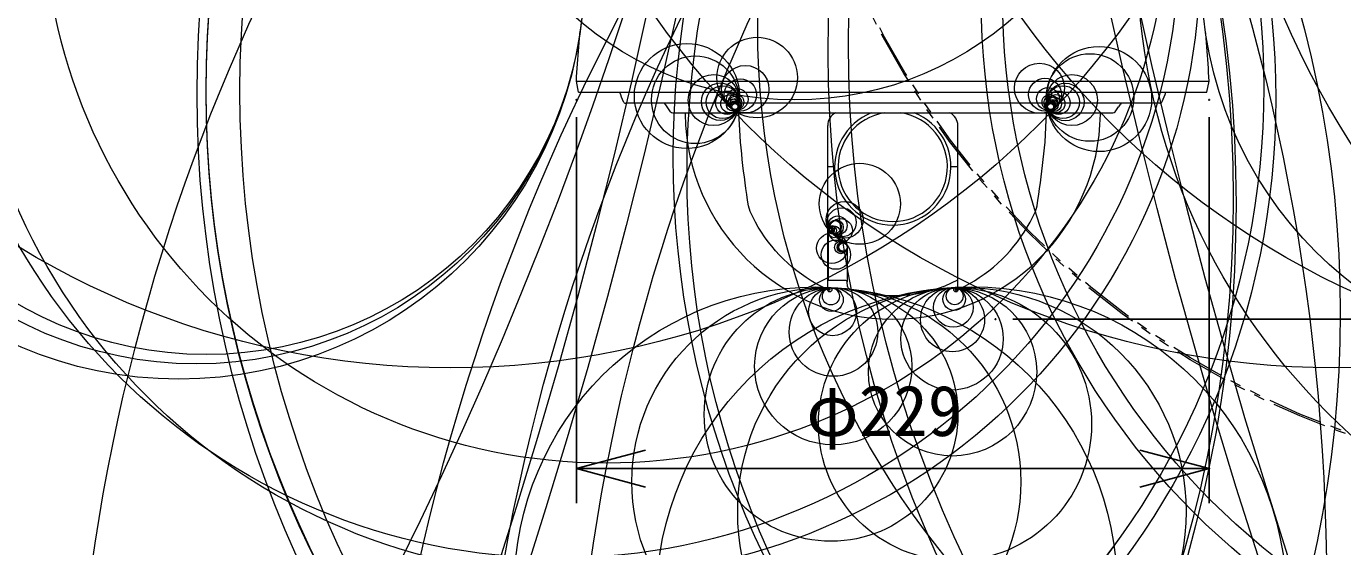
# Model space of a CAD drawing. Units: millimetres, scale not verified. Extents: x -9872 to 10125, y -1333 to 20075.
# Drawn here: x -50.85 to -3.31, y 17.52 to 36.32 of the extents above; entities that cross this region are included whole.
import ezdxf
from ezdxf.enums import TextEntityAlignment as Align

# ---------------------------------------------------------------- set-up
doc = ezdxf.new("R2010")
doc.units = ezdxf.units.MM
doc.header["$LTSCALE"] = 0.125
doc.header["$PDMODE"] = 32
doc.header["$PDSIZE"] = 0.025
doc.linetypes.add('USER1', pattern=[31.75, 15.875, -3.175, 3.175, -3.175, 3.175, -3.175])
for name, color, linetype in [('0-0_0', 7, 'Continuous'), ('0-5_SUNPO', 7, 'Continuous'), ('0-6_Defpoints', 7, 'Continuous')]:
    doc.layers.add(name, color=color, linetype=linetype)
doc.layers.add('0-4_GAIKEI', color=1, linetype='Continuous', lineweight=18)
doc.styles.add('ＭＳ ゴシック', font='')
doc.styles.get('ＭＳ ゴシック').set_extended_font_data('MS Gothic')

# ---------------------------------------------------------------- blocks, each defined once
blk = doc.blocks.new('_Open30')
at = {"layer": '0-0_0'}
blk.add_line((0, 0), (-1, 0), dxfattribs=at)
blk.add_lwpolyline([(-1, 0.26795), (0, 0), (-1, -0.26795)], dxfattribs=at)
blk = doc.blocks.new('D21')
at = {"layer": '0-5_SUNPO'}
for p, q in [((328.5462, -353.9023), (328.5462, -367.8449)), ((351.4022, -353.9023), (351.4022, -367.8449)), ((331.0462, -366.5949), (348.9022, -366.5949))]:
    blk.add_line(p, q, dxfattribs=at)
at = {"layer": '0-6_Defpoints'}
for p in [(328.5462, -353.2773), (351.4022, -353.2773), (351.4022, -366.5949)]:
    blk.add_point(p, dxfattribs=at)
at = {"layer": '0-5_SUNPO', "xscale": 2.5, "yscale": 2.5, "rotation": 180}
blk.add_blockref('_Open30', (328.5462, -366.5949), dxfattribs=at)
at = {"layer": '0-5_SUNPO', "xscale": 2.5, "yscale": 2.5}
blk.add_blockref('_Open30', (351.4022, -366.5949), dxfattribs=at)
at = {"layer": '0-5_SUNPO', "style": 'ＭＳ ゴシック'}
blk.add_text('φ229', height=1.833, dxfattribs=at).set_placement((336.8492, -365.9699), align=Align.BOTTOM_LEFT)
blk = doc.blocks.new('D22')
at = {"layer": '0-5_SUNPO'}
for p, q in [((344.3079, -332.0496), (361.4623, -332.0496)), ((360.2123, -358.6996), (360.2123, -334.5496)), ((344.3079, -361.1996), (361.4623, -361.1996))]:
    blk.add_line(p, q, dxfattribs=at)
at = {"layer": '0-6_Defpoints'}
for p in [(343.6829, -332.0496), (360.2123, -332.0496), (343.6829, -361.1996)]:
    blk.add_point(p, dxfattribs=at)
at = {"layer": '0-5_SUNPO', "xscale": 2.5, "yscale": 2.5}
for p, rotation in [((360.2123, -332.0496), 90), ((360.2123, -361.1996), 270)]:
    blk.add_blockref('_Open30', p, dxfattribs=dict(at, rotation=rotation))
at = {"layer": '0-5_SUNPO', "style": 'ＭＳ ゴシック'}
blk.add_text('291.5', height=1.833, rotation=90, dxfattribs=at).set_placement((359.5873, -349.7496), align=Align.BOTTOM_LEFT)

msp = doc.modelspace()

# ---------------------------------------------------------------- linework, layer by layer
at = {"layer": '0-4_GAIKEI', "color": 7}
for p, q in [((-30.8594, 36.0423), (-30.8507, 36.1397)), ((-8.2625, 36.1397), (-8.263, 36.143)), ((-8.2538, 36.0423), (-8.2625, 36.1397)), ((-30.8985, 35.5783), (-30.8859, 35.733)), ((-30.8859, 35.733), (-30.8728, 35.8876)), ((-30.8728, 35.8876), (-30.8594, 36.0423)), ((-8.2404, 35.8876), (-8.2538, 36.0423)), ((-8.2274, 35.733), (-8.2404, 35.8876)), ((-8.2147, 35.5783), (-8.2274, 35.733)), ((-30.9339, 35.1141), (-30.9225, 35.2689)), ((-30.9225, 35.2689), (-30.9107, 35.4236)), ((-30.9107, 35.4236), (-30.8985, 35.5783)), ((-8.2025, 35.4236), (-8.2147, 35.5783)), ((-8.1907, 35.2689), (-8.2025, 35.4236)), ((-8.1793, 35.1141), (-8.1907, 35.2689)), ((-30.9656, 34.6496), (-30.9554, 34.8044)), ((-30.9554, 34.8044), (-30.9449, 34.9593)), ((-30.9449, 34.9593), (-30.9339, 35.1141)), ((-8.1683, 34.9593), (-8.1793, 35.1141)), ((-8.1578, 34.8044), (-8.1683, 34.9593)), ((-8.1476, 34.6496), (-8.1578, 34.8044)), ((-30.9846, 34.3397), (-30.9753, 34.4947)), ((-30.9066, 33.9397), (-30.9846, 34.3397)), ((-30.9753, 34.4947), (-30.9656, 34.6496)), ((-8.2066, 33.9397), (-8.1286, 34.3397)), ((-8.1379, 34.4947), (-8.1476, 34.6496)), ((-8.1286, 34.3397), (-8.1379, 34.4947)), ((-30.9066, 33.9397), (-8.2066, 33.9397))]:
    msp.add_line(p, q, dxfattribs=at)
at = {"layer": '0-4_GAIKEI'}
for p, q in [((-30.9846, 34.3397), (-8.1286, 34.3397)), ((-9.912, 33.5397), (-29.2011, 33.5397)), ((-27.5901, 33.2346), (-27.7081, 33.4134)), ((-11.5232, 33.2346), (-11.4051, 33.4134)), ((-27.5066, 33.1897), (-11.6066, 33.1897)), ((-27.0645, 33.1897), (-27.0559, 33.1397)), ((-14.0564, 32.1439), (-14.0016, 33.1897)), ((-12.0487, 33.1897), (-12.0573, 33.1397)), ((-21.9066, 26.8113), (-21.9066, 32.7397)), ((-17.2066, 26.8113), (-17.2066, 32.7397)), ((-25.0358, 31.9252), (-25.0562, 32.1356)), ((-25.0142, 31.715), (-25.0358, 31.9252)), ((-14.099, 31.715), (-14.0774, 31.9252)), ((-14.0774, 31.9252), (-14.057, 32.1356)), ((-14.057, 32.1356), (-14.0564, 32.1439)), ((-24.9916, 31.5049), (-25.0142, 31.715)), ((-24.9678, 31.2949), (-24.9916, 31.5049)), ((-14.1454, 31.2949), (-14.1217, 31.5049)), ((-14.1217, 31.5049), (-14.099, 31.715)), ((-24.9429, 31.0851), (-24.9678, 31.2949)), ((-24.9169, 30.8753), (-24.9429, 31.0851)), ((-21.6566, 31.2397), (-21.9066, 31.2397)), ((-21.6415, 31.3797), (-21.6519, 31.3797)), ((-21.6415, 31.0997), (-21.6519, 31.0997)), ((-17.2066, 31.2397), (-17.4566, 31.2397)), ((-14.1963, 30.8753), (-14.1703, 31.0851)), ((-14.1703, 31.0851), (-14.1454, 31.2949)), ((-24.8898, 30.6657), (-24.9169, 30.8753)), ((-24.8616, 30.4563), (-24.8898, 30.6657)), ((-24.8323, 30.247), (-24.8616, 30.4563)), ((-14.2809, 30.247), (-14.2516, 30.4563)), ((-14.2516, 30.4563), (-14.2234, 30.6657)), ((-14.2234, 30.6657), (-14.1963, 30.8753)), ((-24.8019, 30.0379), (-24.8323, 30.247)), ((-24.7695, 29.8291), (-24.8019, 30.0379)), ((-14.3437, 29.8291), (-14.3113, 30.0379)), ((-14.3113, 30.0379), (-14.2809, 30.247)), ((-24.7073, 29.6275), (-24.7695, 29.8291)), ((-24.617, 29.4365), (-24.7073, 29.6275)), ((-14.4962, 29.4365), (-14.406, 29.6275)), ((-14.406, 29.6275), (-14.3437, 29.8291)), ((-24.5195, 29.249), (-24.617, 29.4365)), ((-24.4151, 29.0653), (-24.5195, 29.249)), ((-24.3038, 28.8856), (-24.4151, 29.0653)), ((-14.8094, 28.8856), (-14.6982, 29.0653)), ((-14.6982, 29.0653), (-14.5937, 29.249)), ((-14.5937, 29.249), (-14.4962, 29.4365)), ((-24.1859, 28.7103), (-24.3038, 28.8856)), ((-24.0616, 28.5394), (-24.1859, 28.7103)), ((-23.9309, 28.3733), (-24.0616, 28.5394)), ((-21.8723, 27.1397), (-21.8723, 28.9507)), ((-15.1823, 28.3733), (-15.0517, 28.5394)), ((-15.0517, 28.5394), (-14.9273, 28.7103)), ((-14.9273, 28.7103), (-14.8094, 28.8856)), ((-23.7941, 28.2123), (-23.9309, 28.3733)), ((-23.6514, 28.0564), (-23.7941, 28.2123)), ((-23.503, 27.906), (-23.6514, 28.0564)), ((-21.2888, 28.4899), (-21.2733, 28.4789)), ((-21.2026, 28.3369), (-21.2026, 27.0941)), ((-15.6102, 27.906), (-15.4618, 28.0564)), ((-15.4618, 28.0564), (-15.3191, 28.2123)), ((-15.3191, 28.2123), (-15.1823, 28.3733)), ((-23.349, 27.7613), (-23.503, 27.906)), ((-23.1898, 27.6224), (-23.349, 27.7613)), ((-23.0254, 27.4896), (-23.1898, 27.6224)), ((-16.0878, 27.4896), (-15.9235, 27.6224)), ((-15.9235, 27.6224), (-15.7642, 27.7613)), ((-15.7642, 27.7613), (-15.6102, 27.906)), ((-22.8562, 27.363), (-23.0254, 27.4896)), ((-22.6824, 27.2428), (-22.8562, 27.363)), ((-22.5042, 27.1292), (-22.6824, 27.2428)), ((-22.3219, 27.0223), (-22.5042, 27.1292)), ((-21.2524, 27.1397), (-21.8723, 27.1397)), ((-16.7913, 27.0223), (-16.609, 27.1292)), ((-16.609, 27.1292), (-16.4308, 27.2428)), ((-16.4308, 27.2428), (-16.257, 27.363)), ((-16.257, 27.363), (-16.0878, 27.4896)), ((-22.1357, 26.9224), (-22.3219, 27.0223)), ((-21.9459, 26.8295), (-22.1357, 26.9224)), ((-21.9088, 26.8123), (-21.9459, 26.8295)), ((-21.1873, 26.9187), (-21.2026, 27.0941)), ((-21.1873, 26.9187), (-21.1836, 26.8992)), ((-21.1836, 26.8992), (-21.1756, 26.8798)), ((-21.1756, 26.8798), (-21.1637, 26.8625)), ((-21.1637, 26.8625), (-21.1484, 26.848)), ((-21.1484, 26.848), (-21.1303, 26.837)), ((-21.1303, 26.837), (-21.118, 26.8321)), ((-17.2044, 26.8123), (-17.1673, 26.8295)), ((-17.1673, 26.8295), (-16.9775, 26.9224)), ((-16.9775, 26.9224), (-16.7913, 27.0223))]:
    msp.add_line(p, q, dxfattribs=at)
msp.add_lwpolyline([(-25.0562, 32.1356), (-25.0568, 32.1439), (-25.1116, 33.1897)], dxfattribs=at)
for centre, radius in [((-238.5054, 82.8778), 215.0153), ((-237.4324, 82.859), 215.0153), ((195.6686, 82.8124), 212.3644), ((196.7417, 82.8311), 212.3644), ((-169.9999, 82.604), 147.9619), ((-79.8316, 14.1651), 114.2277), ((-79.2668, 12.1), 114.2494), ((-22.0982, 30.6064), 58.6938), ((-21.4764, 30.7053), 58.0807), ((-35.5218, 54.0597), 30.0769), ((-3.5916, 54.0596), 30.0767), ((9.6149, 54.0597), 30.0769), ((-14.5202, 31.8695), 51.0284), ((23.0518, -57.5568), 136.7235), ((40.0679, -65.6033), 144.7701), ((22.5905, -12.3781), 91.3511), ((23.122, 6.6324), 72.3237), ((40.6243, -0.1742), 79.1472), ((40.7763, 3.6012), 75.5619), ((41.122, 6.6324), 72.3237), ((21.9026, 35.369), 43.7906), ((22.1175, 35.692), 43.2786), ((22.5722, 48.5396), 30.413), ((22.5969, 50.4271), 28.5255), ((30.4275, -627.0742), 705.8096), ((34.2725, -270.6696), 349.3842), ((33.4726, -320.4349), 398.5536), ((34.0974, -287.6832), 365.7985), ((-4.1867, 33.8793), 40.5013), ((-3.4229, 33.9842), 39.7156), ((-6.2969, 33.9993), 38.065), ((-6.2889, 33.9445), 38.0723), ((9.777, 37.2563), 26.1356), ((10.1403, 37.3799), 25.734), ((-25.4961, -83.8956), 144.4049), ((-26.9926, 33.8015), 1.8991), ((-24.4567, 34.4662), 1.454), ((-26.6912, 33.6649), 1.5823), ((-12.4325, 33.7462), 1.5823), ((-12.1064, 33.6909), 1.899), ((-24.8841, 34.0469), 0.8554), ((-14.2601, 34.0808), 0.9013), ((-26.0254, 33.6521), 0.9211), ((-25.7884, 33.5945), 0.6772), ((-25.0617, 33.8396), 0.5824), ((-14.0586, 33.8489), 0.594), ((-13.0878, 33.6521), 0.9211), ((-13.3235, 33.5841), 0.6772), ((-25.7053, 33.5756), 0.5923), ((-25.538, 33.5566), 0.4239), ((-25.4449, 33.5226), 0.3262), ((-25.1706, 33.6801), 0.3892), ((-25.2204, 33.5843), 0.2813), ((-25.2555, 33.5521), 0.2429), ((-13.9536, 33.6976), 0.4098), ((-13.89, 33.5797), 0.2759), ((-13.8578, 33.552), 0.2429), ((-13.4087, 33.5811), 0.5923), ((-13.5753, 33.5568), 0.4239), ((-13.6653, 33.5234), 0.3294), ((-13.7279, 33.5016), 0.2632), ((-25.3446, 33.4843), 0.2189), ((-25.2492, 33.5081), 0.1998), ((-25.2819, 33.4444), 0.1446), ((-25.2609, 33.4706), 0.1614), ((-25.26, 33.4462), 0.137), ((-25.2574, 33.4172), 0.108), ((-13.8593, 33.4887), 0.1799), ((-13.8524, 33.4706), 0.1615), ((-13.7828, 33.4761), 0.2026), ((-13.8526, 33.4381), 0.1289), ((-13.8288, 33.4465), 0.1478), ((-13.8558, 33.4175), 0.1082), ((-20.7476, 29.9091), 1.4643), ((-21.2965, 29.3296), 0.6661), ((-21.4012, 29.2361), 0.5257), ((-21.5481, 29.1267), 0.3426), ((-21.6746, 28.8961), 0.2126), ((-21.6425, 29.0696), 0.2323), ((-21.7781, 28.9494), 0.0962), ((-21.4429, 28.941), 0.4295), ((-21.7295, 28.9515), 0.1427), ((-21.7699, 28.9543), 0.1022), ((-21.803, 28.9629), 0.068), ((-21.817, 28.9676), 0.0533), ((-21.6064, 29.0613), 0.2634), ((-21.7572, 29.0174), 0.1063), ((-21.7551, 28.3038), 0.5534), ((-21.6097, 28.0699), 0.5296), ((-21.4321, 28.332), 0.2292), ((-21.3858, 28.3342), 0.1833), ((-21.3711, 28.3482), 0.163), ((-21.3542, 28.3425), 0.1507), ((-22.3409, 16.0181), 10.8845), ((-21.9581, 19.8622), 7.0214), ((-16.7142, 15.5199), 11.3861), ((-21.7852, 22.2969), 4.5806), ((-17.0599, 18.7898), 8.098), ((-21.7082, 24.0374), 2.8384), ((-21.7004, 25.276), 1.5997), ((-21.731, 26.0092), 0.8659), ((-17.3086, 21.9458), 4.9322), ((-21.7739, 26.4447), 0.4283), ((-21.7912, 26.5639), 0.3081), ((-21.8349, 26.8026), 0.079), ((-21.8729, 26.82), 0.0393), ((-21.8804, 26.8331), 0.0242), ((-17.3983, 23.8366), 3.0393), ((-17.4151, 25.0286), 1.8472), ((-17.3988, 25.7198), 1.1558), ((-17.3691, 26.1603), 0.7143), ((-17.3363, 26.4653), 0.4076), ((-17.3208, 26.5675), 0.3043), ((-17.2771, 26.8033), 0.0776), ((-17.2429, 26.8137), 0.046), ((-17.233, 26.8329), 0.0244)]:
    msp.add_circle(centre, radius, dxfattribs=at)
at = {"layer": '0-4_GAIKEI', "color": 7}
for centre, radius in [((-81.0671, 16.0356), 77.1793), ((-10.6029, 29.9097), 48.3877), ((-10.5069, 29.6646), 48.388), ((-53.6432, 30.1213), 46.3838), ((-53.5393, 29.8834), 46.3834), ((-44.3546, 25.9668), 40.9609), ((6.0787, 36.3291), 30.5137), ((5.872, 31.6131), 33.3563), ((6.3674, 31.0712), 33.3562), ((12.6878, 38.9277), 23.4121), ((-34.154, 34.1065), 27.9997), ((-34.1529, 34.1066), 27.9989), ((-31.6376, 39.5528), 22.4423), ((-33.7279, 33.7093), 28.0081), ((-33.7273, 33.7098), 28.0073), ((-30.7571, 38.7464), 22.301), ((-29.9114, 40.8582), 20.3195), ((-23.0993, 45.6487), 11.9916), ((-45.3431, 38.213), 14.6399), ((-44.7153, 38.1331), 14.0072), ((5.6848, 38.1411), 14.0902), ((-44.3548, 38.1076), 13.6458)]:
    msp.add_circle(centre, radius, dxfattribs=at)
at = {"layer": '0-4_GAIKEI', "linetype": 'USER1'}
for centre, radius in [((7.0999, 50.5321), 30.7021), ((7.0678, 50.5222), 30.6158), ((16.8198, 54.2806), 20.2846), ((15.8211, 51.9536), 21.7464), ((15.8211, 51.9536), 21.7464), ((16.0621, 51.9809), 21.6239), ((16.0621, 51.9809), 21.6239)]:
    msp.add_circle(centre, radius, dxfattribs=at)
at = {"layer": '0-4_GAIKEI'}
for centre, radius, start, end in [((-26.5566, 34.8297), 3, 197.25945, 204.2265), ((-12.5566, 34.8297), 3, 335.7735, 342.74055), ((-29.2012, 33.6397), 0.1, 204.2265, 270), ((-28.7095, 32.7521), 1.2, 33.438, 41.0262), ((-10.4038, 32.7521), 1.2, 138.9738, 146.562), ((-9.912, 33.6397), 0.1, 270, 335.7735), ((-27.5066, 33.2897), 0.1, 213.438, 270), ((-21.4066, 32.7397), 0.5, 115.62125, 180), ((-19.5566, 31.2397), 2.1, 111.69125, 68.37939), ((-19.5566, 31.2397), 1.975, 98.65172, 81.34828), ((-17.7066, 32.7397), 0.5, 0, 64.37845), ((-11.6066, 33.2897), 0.1, 270, 326.562), ((-19.5566, 31.2397), 3.25, 227.80913, 238.12785), ((-19.5566, 31.7397), 5.15, 242.84948, 243.2787), ((-21.2524, 27.0897), 0.05, 5, 90), ((-19.5566, 31.7397), 5.15, 252.35148, 297.1598)]:
    msp.add_arc(centre, radius, start, end, dxfattribs=at)
at = {"layer": '0-4_GAIKEI', "color": 7}
msp.add_arc((-19.5566, 33.2397), 7.5, 180.76397, 359.23881, dxfattribs=at)

# ---------------------------------------------------------------- block references
at = {"layer": '0-5_SUNPO'}
for name in ['D22', 'D21']:
    msp.add_blockref(name, (-359.5308, 386.9393), dxfattribs=at)

doc.saveas('drawing.dxf')
